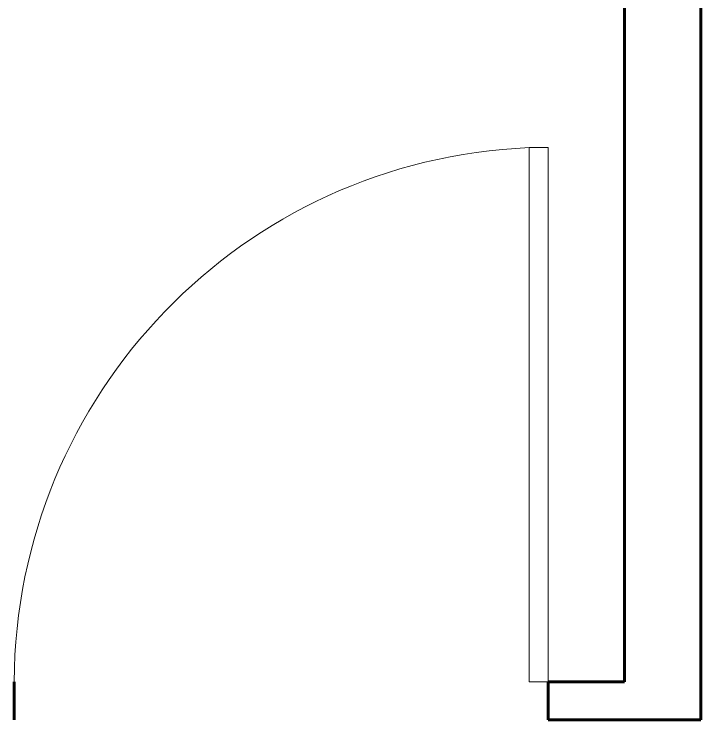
# Model space of a CAD drawing. Header units: metres. Extents: x 78 to 178, y -74 to 157.
# Drawn here: x 120.558 to 121.458, y 98.611 to 99.536 of the extents above; entities that cross this region are included whole.
import ezdxf

# ---------------------------------------------------------------- set-up
doc = ezdxf.new("R2010")
doc.units = ezdxf.units.M
doc.layers.add('envolvente', color=164, linetype='Continuous', lineweight=60)
doc.layers.add('puertas', color=15, linetype='Continuous', lineweight=9)

msp = doc.modelspace()

# ---------------------------------------------------------------- linework, layer by layer
at = {"layer": 'envolvente'}
for p, q in [((121.45784, 103.01091), (121.45784, 98.61091)), ((121.35784, 100.41091), (121.35784, 98.66091)), ((120.55784, 98.61091), (120.55784, 98.66091)), ((121.35784, 98.66091), (121.25784, 98.66091)), ((121.25784, 98.61091), (121.25784, 98.66091)), ((121.45784, 98.61091), (121.25784, 98.61091))]:
    msp.add_line(p, q, dxfattribs=at)
at = {"layer": 'puertas'}
msp.add_lwpolyline([(121.23284, 98.66091), (121.25784, 98.66091), (121.25784, 99.36091), (121.23284, 99.36091)], close=True, dxfattribs=at)
msp.add_arc((121.26235, 98.65701), 0.70451, 92.40017, 179.68308, dxfattribs=at)

doc.saveas('drawing.dxf')
